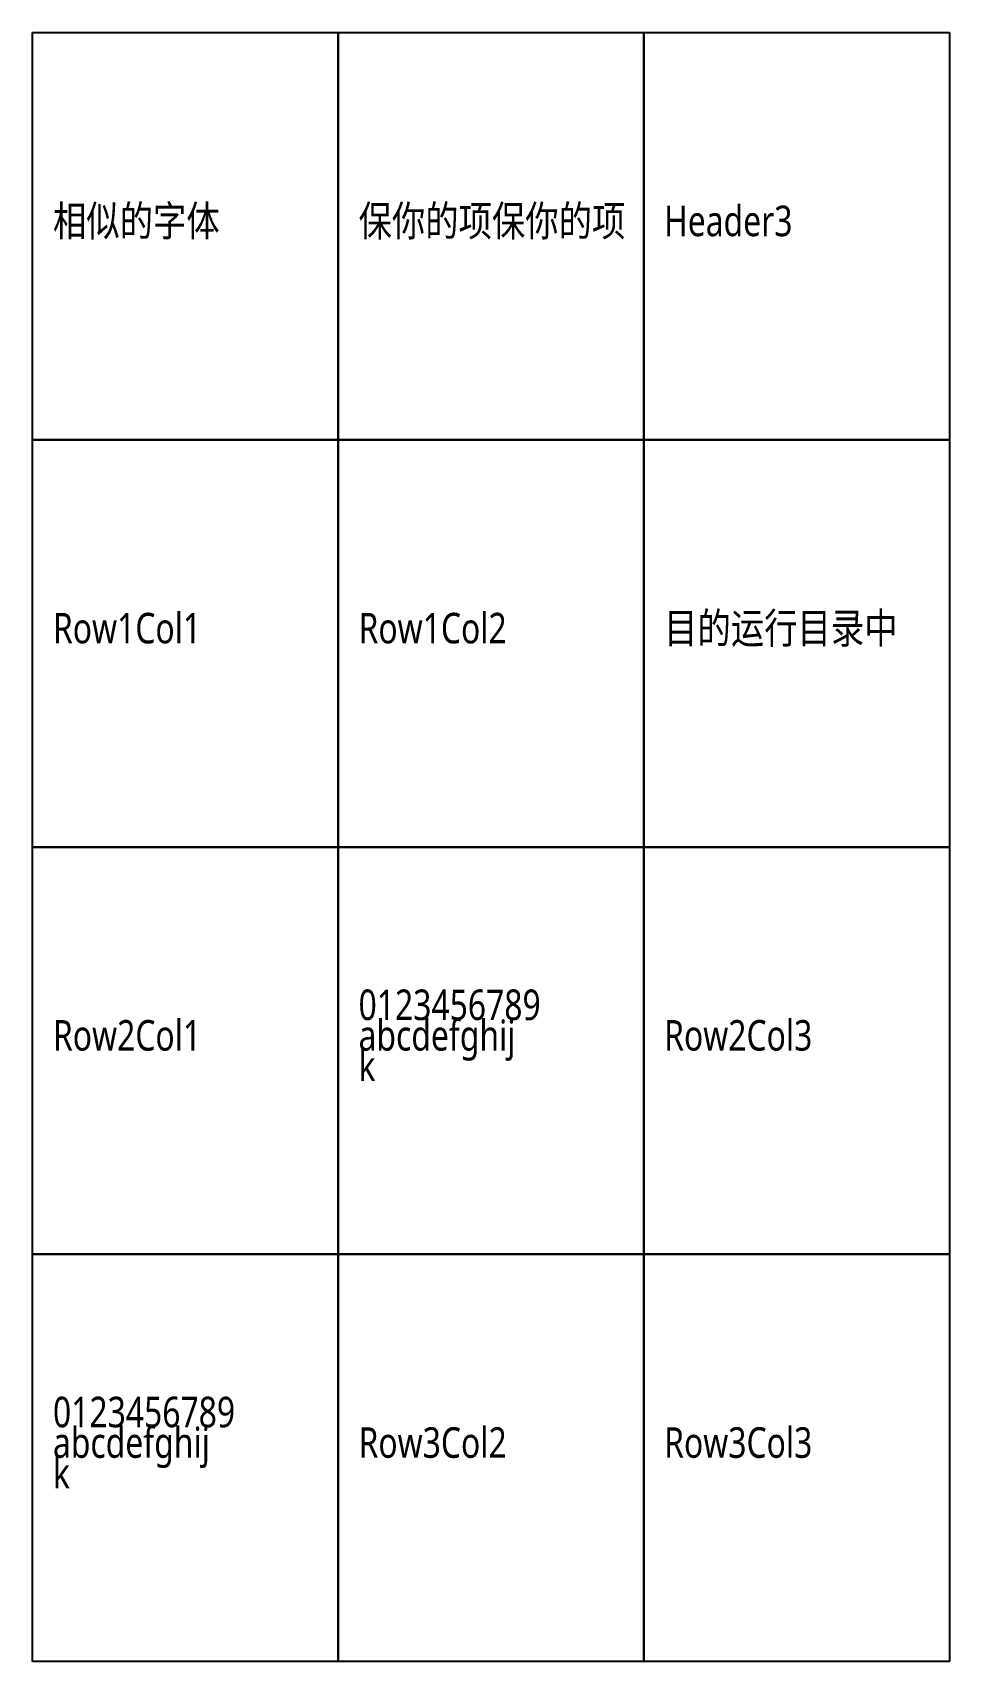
# Model space of a CAD drawing. Extents: x 0 to 45, y -80 to 0.
import ezdxf

# ---------------------------------------------------------------- set-up
doc = ezdxf.new("R2010")
doc.units = 0
doc.styles.add('微软雅黑 Light', font='')
doc.styles.get('微软雅黑 Light').set_extended_font_data('微软雅黑 Light')

msp = doc.modelspace()

# ---------------------------------------------------------------- linework, layer by layer
for p, q in [((0, 0), (15, 0)), ((0, -20), (0, 0)), ((15, 0), (15, -20)), ((15, 0), (30, 0)), ((15, -20), (15, 0)), ((30, 0), (30, -20)), ((30, 0), (45, 0)), ((30, -20), (30, 0)), ((45, 0), (45, -20)), ((15, -20), (0, -20)), ((0, -20), (15, -20)), ((0, -40), (0, -20)), ((30, -20), (15, -20)), ((15, -20), (15, -40)), ((15, -20), (30, -20)), ((15, -40), (15, -20)), ((45, -20), (30, -20)), ((30, -20), (30, -40)), ((30, -20), (45, -20)), ((30, -40), (30, -20)), ((45, -20), (45, -40)), ((15, -40), (0, -40)), ((0, -40), (15, -40)), ((0, -60), (0, -40)), ((30, -40), (15, -40)), ((15, -40), (15, -60)), ((15, -40), (30, -40)), ((15, -60), (15, -40)), ((45, -40), (30, -40)), ((30, -40), (30, -60)), ((30, -40), (45, -40)), ((30, -60), (30, -40)), ((45, -40), (45, -60)), ((15, -60), (0, -60)), ((0, -60), (15, -60)), ((0, -80), (0, -60)), ((30, -60), (15, -60)), ((15, -60), (15, -80)), ((15, -60), (30, -60)), ((15, -80), (15, -60)), ((45, -60), (30, -60)), ((30, -60), (30, -80)), ((30, -60), (45, -60)), ((30, -80), (30, -60)), ((45, -60), (45, -80)), ((15, -80), (0, -80)), ((30, -80), (15, -80)), ((45, -80), (30, -80))]:
    msp.add_line(p, q)

# ---------------------------------------------------------------- texts
at = {"style": '微软雅黑 Light', "width": 0.8}
for s, p in [('相似的字体', (1, -10)), ('保你的项保你的项', (16, -10)), ('Header3', (31, -10)), ('Row1Col1', (1, -30)), ('Row1Col2', (16, -30)), ('目的运行目录中', (31, -30)), ('0123456789', (16, -48.5)), ('Row2Col1', (1, -50)), ('abcdefghij', (16, -50)), ('Row2Col3', (31, -50)), ('k', (16, -51.5)), ('0123456789', (1, -68.5)), ('abcdefghij', (1, -70)), ('Row3Col2', (16, -70)), ('Row3Col3', (31, -70)), ('k', (1, -71.5))]:
    msp.add_text(s, height=1.5, dxfattribs=at).set_placement(p)

doc.saveas('drawing.dxf')
